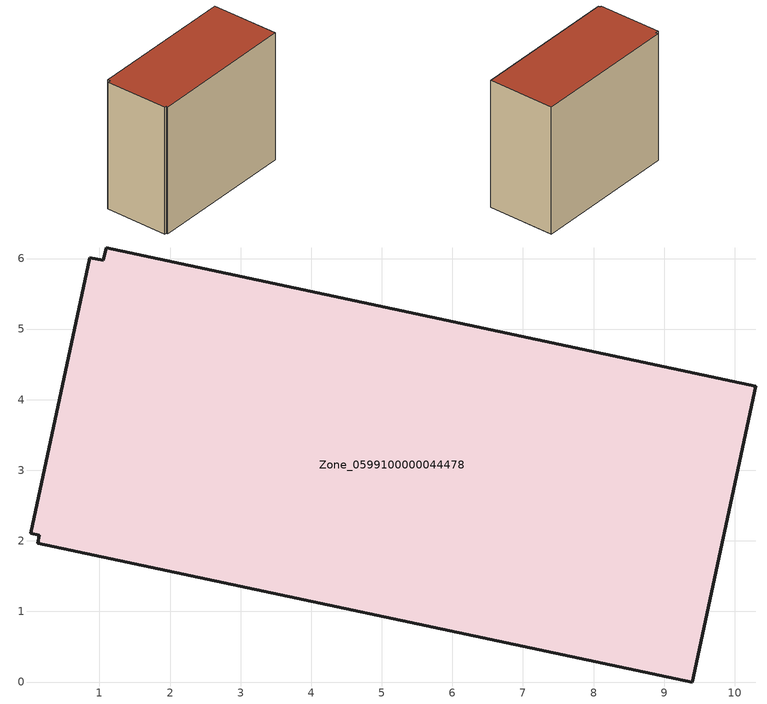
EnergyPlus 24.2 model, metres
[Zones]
Zone_0599100000044478
 floor ground (C_G): 0.86,6.01 1.05,5.97 1.09,6.15 10.3,4.19 9.4,0 0.12,1.97 0.15,2.08 0.03,2.11 z0
 wall outside (C_F): 10.3,4.19 1.09,6.15 1.05,5.97 0.86,6.01 0.03,2.11 0.15,2.08 0.12,1.97 9.4,0 10.3,4.19 z0:8.34
 roof outside (C_R): 1.05,5.97 0.86,6.01 0.03,2.11 0.15,2.08 0.12,1.97 9.4,0 10.3,4.19 1.09,6.15 z8.34
[BUILDING]
Pand.0599100000044478: North Axis=0; Terrain=City; Loads Convergence Tolerance Value=0.04; Temperature Convergence Tolerance Value=0.4; Solar Distribution=FullExterior; Maximum Number of Warmup Days=25; Minimum Number of Warmup Days=1
[Site:Location]
Rotterdam.The.Hague.AP_ZH_NLD Design_Conditions: Latitude=51.96; Longitude=4.45; Time Zone=1; Elevation=-4.5
[SITE:GROUNDTEMPERATURE:BUILDINGSURFACE]
18, 18, 18, 18, 18, 18, 18, 18, 18, 18, 18, 18
[MATERIAL] Thermal Absorptance=0.9; Solar Absorptance=0.7; Visible Absorptance=0.7
Name | Roughness | Thickness | Conductivity | Density | Specific Heat
G.TI.1975-1991 | MediumSmooth | 0.15 | 0.288461 | 540 | 1210
F.TI.1975-1991 | Rough | 0.3 | 0.230769 | 1920 | 840
R.TI.1975-1991 | MediumRough | 0.2 | 0.153846 | 1500 | 1000
[CONSTRUCTION]
C_G: G.TI.1975-1991
C_F: F.TI.1975-1991
C_R: R.TI.1975-1991
[ZONE]
Zone_0599100000044478: Type=1; Multiplier=1; Ceiling Height=Autocalculate; Volume=Autocalculate; Floor Area=autocalculate; Part of Total Floor Area=Yes
[ZONEINFILTRATION:DESIGNFLOWRATE]
Infil_Zone_0599100000044478: Zone or ZoneList or Space or SpaceList=Zone_0599100000044478; Schedule=AlwaysOn; Design Flow Rate Calculation Method=Flow/Area; Flow Rate per Floor Area=0.003; Constant Term Coefficient=1; Temperature Term Coefficient=0; Velocity Term Coefficient=0; Velocity Squared Term Coefficient=0
[HVACTEMPLATE:ZONE:IDEALLOADSAIRSYSTEM]
Zone_0599100000044478: Maximum Heating Supply Air Temperature=50; Minimum Cooling Supply Air Temperature=13; Maximum Heating Supply Air Humidity Ratio=0.0156; Minimum Cooling Supply Air Humidity Ratio=0.0077; Heating Limit=NoLimit; Cooling Limit=NoLimit; Dehumidification Control Type=ConstantSensibleHeatRatio; Cooling Sensible Heat Ratio=0.7; Dehumidification Setpoint=60; Humidification Control Type=None; Humidification Setpoint=30; Outdoor Air Method=None; Outdoor Air Flow Rate per Person=0.00944; Outdoor Air Flow Rate per Zone Floor Area=0; Outdoor Air Flow Rate per Zone=0; Demand Controlled Ventilation Type=None; Outdoor Air Economizer Type=NoEconomizer; Heat Recovery Type=None; Sensible Heat Recovery Effectiveness=0.7; Latent Heat Recovery Effectiveness=0.65
[ZONECONTROL:THERMOSTAT]
ThermostatControl_Zone_0599100000044478: Zone or ZoneList=Zone_0599100000044478; Control Type Schedule=DualSetpointControlType; Control 1=Thermostat_Zone_0599100000044478; Temperature Difference Between Cutout And Setpoint=0
[THERMOSTATSETPOINT:DUALSETPOINT]
Thermostat_Zone_0599100000044478: Heating Setpoint Temperature Schedule=HeatingSetpoint_Zone_0599100000044478; Cooling Setpoint Temperature Schedule=CoolingSetpoint_Zone_0599100000044478
[SCHEDULE:COMPACT]
HeatingSetpoint_Zone_0599100000044478: Through: 12/31, For: AllDays, Until: 24:00, 21
CoolingSetpoint_Zone_0599100000044478: Through: 12/31, For: AllDays, Until: 24:00, 24
DualSetpointControlType: Through: 12/31, For: AllDays, Until: 24:00, 4
AlwaysOn: Through: 12/31, For: AllDays, Until: 24:00, 1
